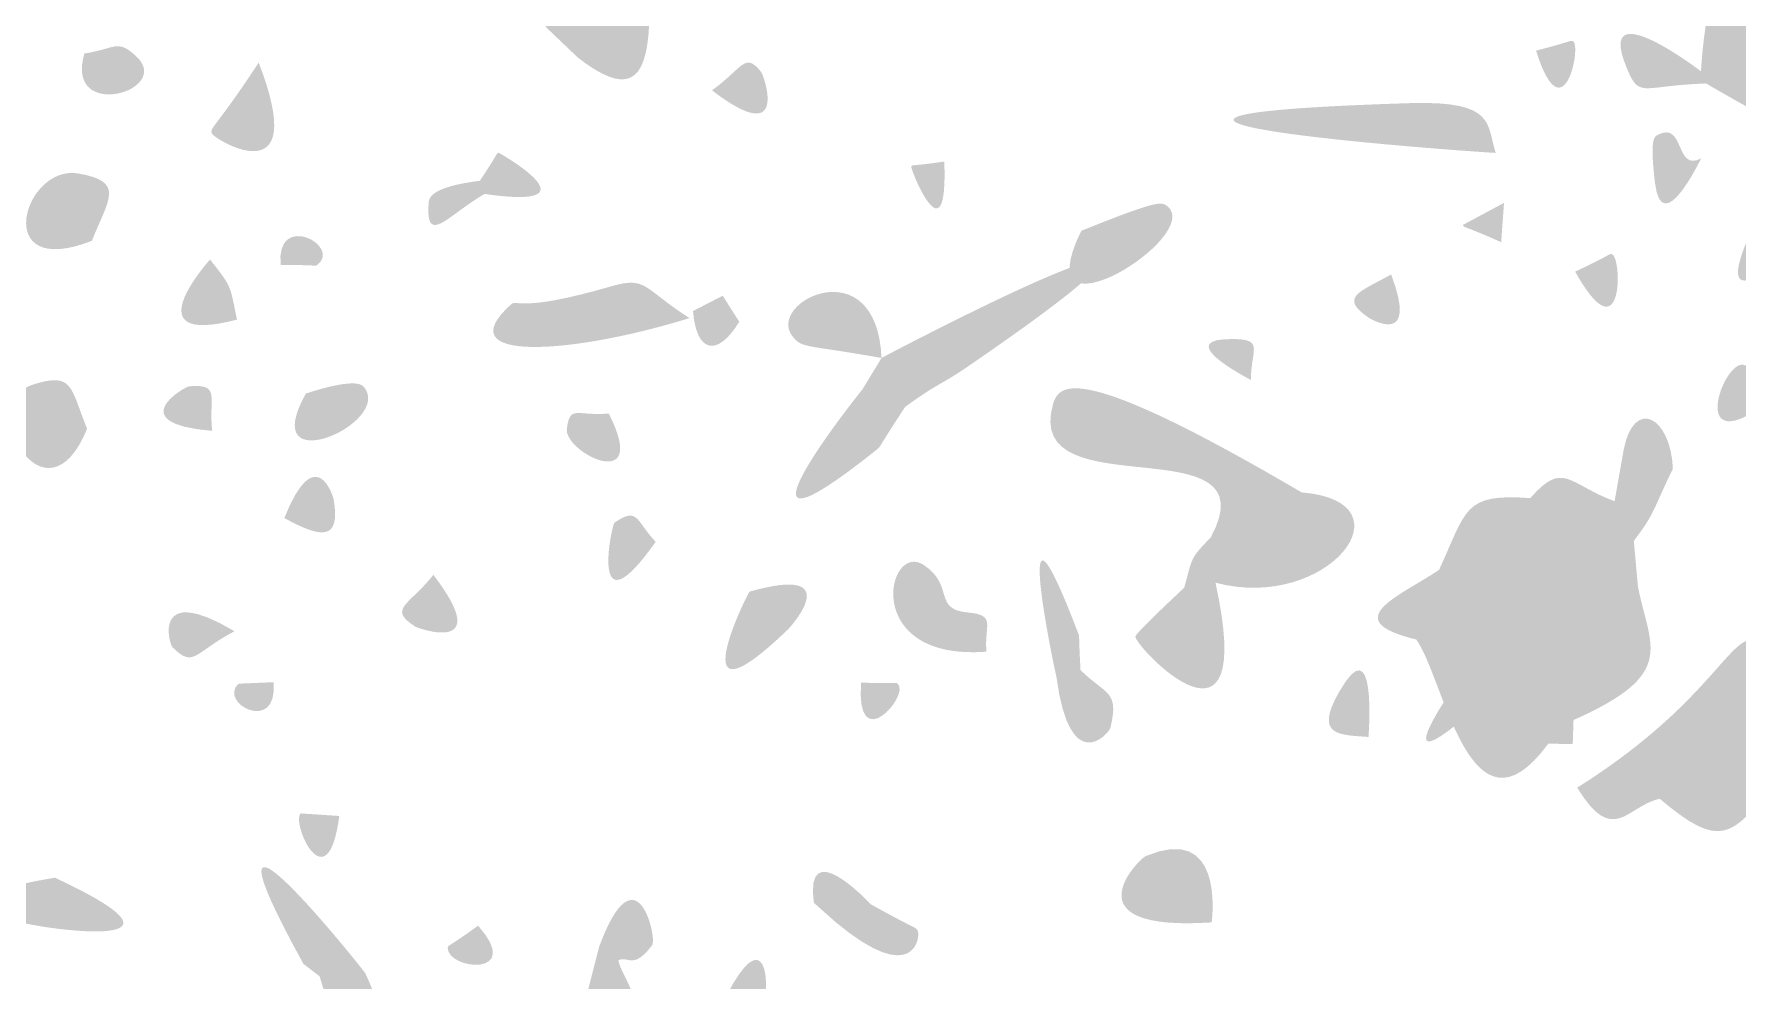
# Model space of a CAD drawing. Header units: millimetres. Extents: x 1296 to 1509, y 27 to 134.
# Drawn here: x 1335.34 to 1347.91, y 61.62 to 68.6 of the extents above; entities that cross this region are included whole.
import ezdxf

# ---------------------------------------------------------------- set-up
doc = ezdxf.new("R2010")
doc.units = ezdxf.units.MM

msp = doc.modelspace()

# ---------------------------------------------------------------- hatches: boundary and pattern name
at = {"true_color": 0x080808, "transparency": 33554687}
h = msp.add_hatch(color=18, dxfattribs=at)
edge = h.paths.add_edge_path(flags=0)
edge.add_spline(control_points=[(1340.002, 69.573), (1340.005, 69.508), (1340.065, 69.548), (1340.067, 69.496), (1340.077, 69.212), (1340.165, 69.27), (1340.286, 68.993), (1340.286, 68.993), (1339.875, 68.668), (1339.875, 68.668), (1339.58, 68.571), (1339.568, 68.638), (1339.35, 68.429), (1339.35, 68.429), (1339.112, 68.656), (1339.112, 68.656), (1339.302, 68.907), (1339.411, 69.065), (1338.962, 69.157), (1338.962, 69.157), (1338.719, 69.354), (1338.719, 69.354), (1339.087, 69.709), (1339.147, 70.129), (1339.411, 69.675), (1339.436, 69.633), (1339.505, 69.515), (1340.002, 69.573)], knot_values=[0, 0, 0, 0, 1, 1, 1, 2, 2, 2, 3, 3, 3, 4, 4, 4, 5, 5, 5, 6, 6, 6, 7, 7, 7, 8, 8, 8, 9, 9, 9, 9], degree=3, periodic=1)
h = msp.add_hatch(color=18, dxfattribs=at)
edge = h.paths.add_edge_path(flags=0)
edge.add_spline(control_points=[(1347.636, 68.329), (1347.636, 68.329), (1347.674, 68.239), (1347.674, 68.239), (1347.227, 68.224), (1347.187, 68.137), (1347.108, 68.309), (1346.815, 68.948), (1347.602, 68.355), (1347.636, 68.329)], knot_values=[0, 0, 0, 0, 1, 1, 1, 2, 2, 2, 3, 3, 3, 3], degree=3, periodic=1)
h = msp.add_hatch(color=18, dxfattribs=at)
edge = h.paths.add_edge_path(flags=0)
edge.add_spline(control_points=[(1347.694, 68.924), (1347.694, 68.924), (1347.952, 68.915), (1347.952, 68.915), (1348.021, 68.499), (1348.017, 68.511), (1348.342, 68.243), (1349.974, 66.894), (1347.72, 68.212), (1347.674, 68.239), (1347.674, 68.239), (1347.636, 68.329), (1347.636, 68.329), (1347.658, 68.651), (1347.676, 68.62), (1347.694, 68.924)], knot_values=[0, 0, 0, 0, 1, 1, 1, 2, 2, 2, 3, 3, 3, 4, 4, 4, 5, 5, 5, 5], degree=3, periodic=1)
h = msp.add_hatch(color=18, dxfattribs=at)
edge = h.paths.add_edge_path(flags=0)
edge.add_spline(control_points=[(1339.875, 68.668), (1339.854, 68.236), (1339.708, 68.152), (1339.35, 68.429), (1339.568, 68.638), (1339.58, 68.571), (1339.875, 68.668)], knot_values=[0, 0, 0, 0, 1, 1, 1, 2, 2, 2, 2], degree=3, periodic=1)
h = msp.add_hatch(color=18, dxfattribs=at)
edge = h.paths.add_edge_path(flags=0)
edge.add_spline(control_points=[(1335.708, 68.46), (1335.936, 68.494), (1335.949, 68.57), (1336.089, 68.441), (1336.37, 68.184), (1335.558, 67.952), (1335.708, 68.46)], knot_values=[0, 0, 0, 0, 1, 1, 1, 2, 2, 2, 2], degree=3, periodic=1)
h = msp.add_hatch(color=18, dxfattribs=at)
edge = h.paths.add_edge_path(flags=0)
edge.add_spline(control_points=[(1346.419, 68.481), (1346.691, 68.551), (1346.669, 68.558), (1346.691, 68.551), (1346.759, 68.529), (1346.622, 67.839), (1346.419, 68.481)], knot_values=[0, 0, 0, 0, 1, 1, 1, 2, 2, 2, 2], degree=3, periodic=1)
h = msp.add_hatch(color=18, dxfattribs=at)
edge = h.paths.add_edge_path(flags=0)
edge.add_spline(control_points=[(1340.339, 68.188), (1340.568, 68.355), (1340.582, 68.475), (1340.702, 68.323), (1340.722, 68.299), (1340.916, 67.746), (1340.339, 68.188)], knot_values=[0, 0, 0, 0, 1, 1, 1, 2, 2, 2, 2], degree=3, periodic=1)
h = msp.add_hatch(color=18, dxfattribs=at)
edge = h.paths.add_edge_path(flags=0)
edge.add_spline(control_points=[(1336.994, 68.393), (1337.379, 67.398), (1336.673, 67.823), (1336.65, 67.868), (1336.628, 67.913), (1336.675, 67.906), (1336.994, 68.393)], knot_values=[0, 0, 0, 0, 1, 1, 1, 2, 2, 2, 2], degree=3, periodic=1)
h = msp.add_hatch(color=18, dxfattribs=at)
edge = h.paths.add_edge_path(flags=0)
edge.add_spline(control_points=[(1346.122, 67.727), (1346.064, 67.726), (1342.247, 67.993), (1345.496, 68.094), (1346.131, 68.113), (1346.052, 67.929), (1346.122, 67.727)], knot_values=[0, 0, 0, 0, 1, 1, 1, 2, 2, 2, 2], degree=3, periodic=1)
h = msp.add_hatch(color=18, dxfattribs=at)
edge = h.paths.add_edge_path(flags=0)
edge.add_spline(control_points=[(1347.637, 67.686), (1347.623, 67.658), (1347.348, 67.089), (1347.297, 67.505), (1347.258, 67.828), (1347.291, 67.846), (1347.316, 67.859), (1347.519, 67.967), (1347.443, 67.583), (1347.637, 67.686)], knot_values=[0, 0, 0, 0, 1, 1, 1, 2, 2, 2, 3, 3, 3, 3], degree=3, periodic=1)
h = msp.add_hatch(color=18, dxfattribs=at)
edge = h.paths.add_edge_path(flags=0)
edge.add_spline(control_points=[(1341.59, 66.214), (1341.636, 66.24), (1344.68, 67.838), (1342.249, 66.166), (1342.011, 66.002), (1342.023, 66.041), (1341.764, 65.853), (1341.74, 65.867), (1341.739, 65.841), (1341.449, 65.982), (1341.449, 65.982), (1341.59, 66.214), (1341.59, 66.214)], knot_values=[0, 0, 0, 0, 1, 1, 1, 2, 2, 2, 3, 3, 3, 4, 4, 4, 4], degree=3, periodic=1)
h = msp.add_hatch(color=18, dxfattribs=at)
edge = h.paths.add_edge_path(flags=0)
edge.add_spline(control_points=[(1335.763, 67.078), (1335.011, 66.783), (1335.26, 67.644), (1335.662, 67.575), (1336.011, 67.515), (1335.887, 67.389), (1335.763, 67.078)], knot_values=[0, 0, 0, 0, 1, 1, 1, 2, 2, 2, 2], degree=3, periodic=1)
h = msp.add_hatch(color=18, dxfattribs=at)
edge = h.paths.add_edge_path(flags=0)
edge.add_spline(control_points=[(1338.626, 67.521), (1338.765, 67.728), (1338.746, 67.724), (1338.765, 67.728), (1338.767, 67.728), (1339.525, 67.299), (1338.66, 67.424), (1338.66, 67.424), (1338.626, 67.521), (1338.626, 67.521)], knot_values=[0, 0, 0, 0, 1, 1, 1, 2, 2, 2, 3, 3, 3, 3], degree=3, periodic=1)
h = msp.add_hatch(color=18, dxfattribs=at)
edge = h.paths.add_edge_path(flags=0)
edge.add_spline(control_points=[(1342.053, 67.663), (1342.081, 66.914), (1341.799, 67.614), (1341.809, 67.627), (1341.822, 67.642), (1341.809, 67.627), (1342.053, 67.663)], knot_values=[0, 0, 0, 0, 1, 1, 1, 2, 2, 2, 2], degree=3, periodic=1)
h = msp.add_hatch(color=18, dxfattribs=at)
edge = h.paths.add_edge_path(flags=0)
edge.add_spline(control_points=[(1338.626, 67.521), (1338.626, 67.521), (1338.66, 67.424), (1338.66, 67.424), (1338.388, 67.265), (1338.224, 67.035), (1338.248, 67.357), (1338.251, 67.391), (1338.257, 67.475), (1338.626, 67.521)], knot_values=[0, 0, 0, 0, 1, 1, 1, 2, 2, 2, 3, 3, 3, 3], degree=3, periodic=1)
h = msp.add_hatch(color=18, dxfattribs=at)
edge = h.paths.add_edge_path(flags=0)
edge.add_spline(control_points=[(1337.156, 66.9), (1337.117, 67.298), (1337.608, 67.043), (1337.428, 66.901), (1337.411, 66.888), (1337.428, 66.901), (1337.156, 66.9)], knot_values=[0, 0, 0, 0, 1, 1, 1, 2, 2, 2, 2], degree=3, periodic=1)
h = msp.add_hatch(color=18, dxfattribs=at)
edge = h.paths.add_edge_path(flags=0)
edge.add_spline(control_points=[(1343.064, 67.152), (1343.636, 67.383), (1343.657, 67.366), (1343.698, 67.334), (1343.977, 67.117), (1342.632, 66.278), (1343.064, 67.152)], knot_values=[0, 0, 0, 0, 1, 1, 1, 2, 2, 2, 2], degree=3, periodic=1)
h = msp.add_hatch(color=18, dxfattribs=at)
edge = h.paths.add_edge_path(flags=0)
edge.add_spline(control_points=[(1346.183, 67.358), (1346.183, 67.358), (1346.162, 67.068), (1346.162, 67.068), (1345.879, 67.195), (1345.889, 67.172), (1345.879, 67.195), (1345.879, 67.195), (1346.183, 67.358), (1346.183, 67.358)], knot_values=[0, 0, 0, 0, 1, 1, 1, 2, 2, 2, 3, 3, 3, 3], degree=3, periodic=1)
h = msp.add_hatch(color=18, dxfattribs=at)
edge = h.paths.add_edge_path(flags=0)
edge.add_spline(control_points=[(1348.004, 67.143), (1348.249, 67.007), (1348.246, 67.03), (1348.249, 67.007), (1348.256, 66.962), (1347.691, 66.455), (1348.004, 67.143)], knot_values=[0, 0, 0, 0, 1, 1, 1, 2, 2, 2, 2], degree=3, periodic=1)
h = msp.add_hatch(color=18, dxfattribs=at)
edge = h.paths.add_edge_path(flags=0)
edge.add_spline(control_points=[(1341.59, 66.214), (1341.024, 66.315), (1341.007, 66.282), (1340.934, 66.372), (1340.729, 66.625), (1341.553, 67.035), (1341.59, 66.214)], knot_values=[0, 0, 0, 0, 1, 1, 1, 2, 2, 2, 2], degree=3, periodic=1)
h = msp.add_hatch(color=18, dxfattribs=at)
edge = h.paths.add_edge_path(flags=0)
edge.add_spline(control_points=[(1336.635, 66.94), (1336.802, 66.73), (1336.781, 66.748), (1336.834, 66.497), (1336.063, 66.295), (1336.61, 66.911), (1336.635, 66.94)], knot_values=[0, 0, 0, 0, 1, 1, 1, 2, 2, 2, 2], degree=3, periodic=1)
h = msp.add_hatch(color=18, dxfattribs=at)
edge = h.paths.add_edge_path(flags=0)
edge.add_spline(control_points=[(1346.708, 66.851), (1346.982, 66.978), (1346.961, 66.989), (1346.982, 66.978), (1347.057, 66.936), (1347.059, 66.221), (1346.708, 66.851)], knot_values=[0, 0, 0, 0, 1, 1, 1, 2, 2, 2, 2], degree=3, periodic=1)
h = msp.add_hatch(color=18, dxfattribs=at)
edge = h.paths.add_edge_path(flags=0)
edge.add_spline(control_points=[(1340.173, 66.508), (1339.299, 66.237), (1338.377, 66.178), (1338.856, 66.609), (1338.901, 66.649), (1338.914, 66.545), (1339.59, 66.741), (1339.861, 66.82), (1339.826, 66.729), (1340.173, 66.508)], knot_values=[0, 0, 0, 0, 1, 1, 1, 2, 2, 2, 3, 3, 3, 3], degree=3, periodic=1)
h = msp.add_hatch(color=18, dxfattribs=at)
edge = h.paths.add_edge_path(flags=0)
edge.add_spline(control_points=[(1345.35, 66.83), (1345.553, 66.297), (1345.21, 66.495), (1345.186, 66.51), (1344.958, 66.665), (1345.124, 66.702), (1345.35, 66.83)], knot_values=[0, 0, 0, 0, 1, 1, 1, 2, 2, 2, 2], degree=3, periodic=1)
h = msp.add_hatch(color=18, dxfattribs=at)
edge = h.paths.add_edge_path(flags=0)
edge.add_spline(control_points=[(1340.418, 66.673), (1340.418, 66.673), (1340.54, 66.481), (1340.54, 66.481), (1340.38, 66.218), (1340.223, 66.25), (1340.199, 66.56), (1340.199, 66.56), (1340.418, 66.673), (1340.418, 66.673)], knot_values=[0, 0, 0, 0, 1, 1, 1, 2, 2, 2, 3, 3, 3, 3], degree=3, periodic=1)
h = msp.add_hatch(color=18, dxfattribs=at)
edge = h.paths.add_edge_path(flags=0)
edge.add_spline(control_points=[(1344.315, 66.052), (1344.293, 66.064), (1343.702, 66.369), (1344.207, 66.353), (1344.409, 66.346), (1344.316, 66.269), (1344.315, 66.052)], knot_values=[0, 0, 0, 0, 1, 1, 1, 2, 2, 2, 2], degree=3, periodic=1)
h = msp.add_hatch(color=18, dxfattribs=at)
edge = h.paths.add_edge_path(flags=0)
edge.add_spline(control_points=[(1344.69, 65.222), (1344.422, 64.914), (1344.396, 64.976), (1344.019, 64.89), (1344.482, 65.744), (1342.628, 65.082), (1342.855, 65.872), (1342.899, 66.023), (1343.029, 66.198), (1344.69, 65.222)], knot_values=[0, 0, 0, 0, 1, 1, 1, 2, 2, 2, 3, 3, 3, 3], degree=3, periodic=1)
h = msp.add_hatch(color=18, dxfattribs=at)
edge = h.paths.add_edge_path(flags=0)
edge.add_spline(control_points=[(1348.087, 65.856), (1347.529, 65.467), (1347.819, 66.249), (1347.967, 66.157), (1347.967, 66.157), (1348.087, 65.856), (1348.087, 65.856)], knot_values=[0, 0, 0, 0, 1, 1, 1, 2, 2, 2, 2], degree=3, periodic=1)
h = msp.add_hatch(color=18, dxfattribs=at)
edge = h.paths.add_edge_path(flags=0)
edge.add_spline(control_points=[(1335.728, 65.692), (1335.42, 64.936), (1334.901, 65.882), (1335.326, 66.017), (1335.629, 66.113), (1335.602, 65.998), (1335.728, 65.692)], knot_values=[0, 0, 0, 0, 1, 1, 1, 2, 2, 2, 2], degree=3, periodic=1)
h = msp.add_hatch(color=18, dxfattribs=at)
edge = h.paths.add_edge_path(flags=0)
edge.add_spline(control_points=[(1336.651, 65.676), (1335.978, 65.732), (1336.451, 66.002), (1336.48, 66.005), (1336.72, 66.024), (1336.622, 65.923), (1336.651, 65.676)], knot_values=[0, 0, 0, 0, 1, 1, 1, 2, 2, 2, 2], degree=3, periodic=1)
h = msp.add_hatch(color=18, dxfattribs=at)
edge = h.paths.add_edge_path(flags=0)
edge.add_spline(control_points=[(1337.342, 65.951), (1337.375, 65.962), (1337.708, 66.075), (1337.769, 66.002), (1337.995, 65.735), (1336.971, 65.289), (1337.342, 65.951)], knot_values=[0, 0, 0, 0, 1, 1, 1, 2, 2, 2, 2], degree=3, periodic=1)
h = msp.add_hatch(color=18, dxfattribs=at)
edge = h.paths.add_edge_path(flags=0)
edge.add_spline(control_points=[(1341.449, 65.982), (1341.739, 65.841), (1341.74, 65.867), (1341.764, 65.853), (1341.56, 65.542), (1341.583, 65.561), (1341.56, 65.542), (1340.287, 64.524), (1341.425, 65.955), (1341.449, 65.982)], knot_values=[0, 0, 0, 0, 1, 1, 1, 2, 2, 2, 3, 3, 3, 3], degree=3, periodic=1)
h = msp.add_hatch(color=18, dxfattribs=at)
edge = h.paths.add_edge_path(flags=0)
edge.add_spline(control_points=[(1347.066, 65.537), (1347.143, 65.93), (1347.415, 65.776), (1347.429, 65.397), (1347.221, 65.387), (1347.245, 65.397), (1347.066, 65.537)], knot_values=[0, 0, 0, 0, 1, 1, 1, 2, 2, 2, 2], degree=3, periodic=1)
h = msp.add_hatch(color=18, dxfattribs=at)
edge = h.paths.add_edge_path(flags=0)
edge.add_spline(control_points=[(1339.577, 65.804), (1339.886, 65.198), (1339.244, 65.517), (1339.268, 65.692), (1339.292, 65.871), (1339.337, 65.784), (1339.577, 65.804)], knot_values=[0, 0, 0, 0, 1, 1, 1, 2, 2, 2, 2], degree=3, periodic=1)
h = msp.add_hatch(color=18, dxfattribs=at)
edge = h.paths.add_edge_path(flags=0)
edge.add_spline(control_points=[(1337.183, 65.033), (1337.413, 65.608), (1337.543, 65.198), (1337.548, 65.167), (1337.598, 64.864), (1337.457, 64.883), (1337.183, 65.033)], knot_values=[0, 0, 0, 0, 1, 1, 1, 2, 2, 2, 2], degree=3, periodic=1)
h = msp.add_hatch(color=18, dxfattribs=at)
edge = h.paths.add_edge_path(flags=0)
edge.add_spline(control_points=[(1342.88, 63.864), (1342.871, 63.891), (1342.52, 65.553), (1343.044, 64.175), (1343.051, 64.155), (1343.044, 64.175), (1343.058, 63.912), (1343.058, 63.912), (1342.88, 63.864), (1342.88, 63.864)], knot_values=[0, 0, 0, 0, 1, 1, 1, 2, 2, 2, 3, 3, 3, 3], degree=3, periodic=1)
h = msp.add_hatch(color=18, dxfattribs=at)
edge = h.paths.add_edge_path(flags=0)
edge.add_spline(control_points=[(1347.066, 65.537), (1347.245, 65.397), (1347.221, 65.387), (1347.429, 65.397), (1347.266, 65.059), (1347.3, 65.077), (1347.141, 64.864), (1347.064, 65.079), (1347.091, 65.08), (1346.999, 65.157), (1346.999, 65.157), (1347.066, 65.537), (1347.066, 65.537)], knot_values=[0, 0, 0, 0, 1, 1, 1, 2, 2, 2, 3, 3, 3, 4, 4, 4, 4], degree=3, periodic=1)
h = msp.add_hatch(color=18, dxfattribs=at)
edge = h.paths.add_edge_path(flags=0)
edge.add_spline(control_points=[(1346.377, 65.18), (1346.622, 65.461), (1346.655, 65.284), (1346.999, 65.157), (1347.091, 65.08), (1347.064, 65.079), (1347.141, 64.864), (1347.141, 64.864), (1347.171, 64.529), (1347.171, 64.529), (1347.171, 64.529), (1346.881, 64.45), (1346.881, 64.45), (1346.82, 64.934), (1346.695, 64.836), (1346.42, 65.068), (1346.42, 65.068), (1346.377, 65.18), (1346.377, 65.18)], knot_values=[0, 0, 0, 0, 1, 1, 1, 2, 2, 2, 3, 3, 3, 4, 4, 4, 5, 5, 5, 6, 6, 6, 6], degree=3, periodic=1)
h = msp.add_hatch(color=18, dxfattribs=at)
edge = h.paths.add_edge_path(flags=0)
edge.add_spline(control_points=[(1344.69, 65.222), (1345.522, 65.156), (1344.879, 64.336), (1344.054, 64.556), (1344.054, 64.556), (1343.823, 64.519), (1343.823, 64.519), (1343.885, 64.733), (1343.857, 64.726), (1344.019, 64.89), (1344.396, 64.976), (1344.422, 64.914), (1344.69, 65.222)], knot_values=[0, 0, 0, 0, 1, 1, 1, 2, 2, 2, 3, 3, 3, 4, 4, 4, 4], degree=3, periodic=1)
h = msp.add_hatch(color=18, dxfattribs=at)
edge = h.paths.add_edge_path(flags=0)
edge.add_spline(control_points=[(1346.377, 65.18), (1346.377, 65.18), (1346.42, 65.068), (1346.42, 65.068), (1346.695, 64.836), (1346.82, 64.934), (1346.881, 64.45), (1346.87, 64.441), (1346.88, 64.45), (1346.676, 64.191), (1346.676, 64.191), (1346.536, 63.875), (1346.536, 63.875), (1346.536, 63.875), (1346.696, 63.543), (1346.696, 63.543), (1346.696, 63.543), (1346.69, 63.365), (1346.69, 63.365), (1346.69, 63.365), (1346.51, 63.369), (1346.51, 63.369), (1345.933, 62.582), (1345.739, 63.862), (1345.535, 64.137), (1345.821, 64.381), (1346.025, 64.446), (1345.704, 64.651), (1345.909, 65.095), (1345.882, 65.217), (1346.377, 65.18)], knot_values=[0, 0, 0, 0, 1, 1, 1, 2, 2, 2, 3, 3, 3, 4, 4, 4, 5, 5, 5, 6, 6, 6, 7, 7, 7, 8, 8, 8, 9, 9, 9, 10, 10, 10, 10], degree=3, periodic=1)
h = msp.add_hatch(color=18, dxfattribs=at)
edge = h.paths.add_edge_path(flags=0)
edge.add_spline(control_points=[(1339.923, 64.857), (1339.429, 64.158), (1339.597, 64.983), (1339.62, 64.999), (1339.794, 65.119), (1339.775, 65.016), (1339.923, 64.857)], knot_values=[0, 0, 0, 0, 1, 1, 1, 2, 2, 2, 2], degree=3, periodic=1)
h = msp.add_hatch(color=18, dxfattribs=at)
edge = h.paths.add_edge_path(flags=0)
edge.add_spline(control_points=[(1342.364, 64.047), (1341.435, 63.975), (1341.629, 64.865), (1341.901, 64.687), (1342.13, 64.536), (1341.967, 64.358), (1342.228, 64.336), (1342.44, 64.317), (1342.346, 64.244), (1342.364, 64.047)], knot_values=[0, 0, 0, 0, 1, 1, 1, 2, 2, 2, 3, 3, 3, 3], degree=3, periodic=1)
h = msp.add_hatch(color=18, dxfattribs=at)
edge = h.paths.add_edge_path(flags=0)
edge.add_spline(control_points=[(1340.616, 64.49), (1341.335, 64.695), (1340.923, 64.234), (1340.9, 64.212), (1340.083, 63.424), (1340.594, 64.466), (1340.616, 64.49)], knot_values=[0, 0, 0, 0, 1, 1, 1, 2, 2, 2, 2], degree=3, periodic=1)
h = msp.add_hatch(color=18, dxfattribs=at)
edge = h.paths.add_edge_path(flags=0)
edge.add_spline(control_points=[(1345.704, 64.651), (1346.025, 64.446), (1345.821, 64.381), (1345.535, 64.137), (1344.943, 64.281), (1345.419, 64.458), (1345.704, 64.651)], knot_values=[0, 0, 0, 0, 1, 1, 1, 2, 2, 2, 2], degree=3, periodic=1)
h = msp.add_hatch(color=18, dxfattribs=at)
edge = h.paths.add_edge_path(flags=0)
edge.add_spline(control_points=[(1336.815, 64.198), (1336.516, 64.04), (1336.517, 63.922), (1336.358, 64.08), (1336.331, 64.107), (1336.209, 64.56), (1336.815, 64.198)], knot_values=[0, 0, 0, 0, 1, 1, 1, 2, 2, 2, 2], degree=3, periodic=1)
h = msp.add_hatch(color=18, dxfattribs=at)
edge = h.paths.add_edge_path(flags=0)
edge.add_spline(control_points=[(1338.283, 64.614), (1338.738, 64.02), (1338.175, 64.216), (1338.148, 64.233), (1337.944, 64.366), (1338.102, 64.385), (1338.283, 64.614)], knot_values=[0, 0, 0, 0, 1, 1, 1, 2, 2, 2, 2], degree=3, periodic=1)
h = msp.add_hatch(color=18, dxfattribs=at)
edge = h.paths.add_edge_path(flags=0)
edge.add_spline(control_points=[(1343.823, 64.519), (1343.823, 64.519), (1344.054, 64.556), (1344.054, 64.556), (1344.367, 63.129), (1343.461, 64.082), (1343.463, 64.159), (1343.463, 64.183), (1343.793, 64.491), (1343.823, 64.519)], knot_values=[0, 0, 0, 0, 1, 1, 1, 2, 2, 2, 3, 3, 3, 3], degree=3, periodic=1)
h = msp.add_hatch(color=18, dxfattribs=at)
edge = h.paths.add_edge_path(flags=0)
edge.add_spline(control_points=[(1346.881, 64.45), (1346.881, 64.45), (1347.171, 64.529), (1347.171, 64.529), (1347.259, 64.078), (1347.468, 63.885), (1346.696, 63.543), (1346.696, 63.543), (1346.536, 63.875), (1346.536, 63.875), (1346.536, 63.875), (1346.676, 64.191), (1346.676, 64.191), (1346.88, 64.45), (1346.87, 64.441), (1346.881, 64.45)], knot_values=[0, 0, 0, 0, 1, 1, 1, 2, 2, 2, 3, 3, 3, 4, 4, 4, 5, 5, 5, 5], degree=3, periodic=1)
h = msp.add_hatch(color=18, dxfattribs=at)
edge = h.paths.add_edge_path(flags=0)
edge.add_spline(control_points=[(1346.16, 64.271), (1346.196, 63.831), (1346.222, 63.855), (1346.196, 63.831), (1344.905, 62.623), (1346.138, 64.245), (1346.16, 64.271)], knot_values=[0, 0, 0, 0, 1, 1, 1, 2, 2, 2, 2], degree=3, periodic=1)
h = msp.add_hatch(color=18, dxfattribs=at)
edge = h.paths.add_edge_path(flags=0)
edge.add_spline(control_points=[(1345.183, 63.418), (1344.962, 63.434), (1344.783, 63.427), (1344.965, 63.748), (1345.245, 64.242), (1345.185, 63.45), (1345.183, 63.418)], knot_values=[0, 0, 0, 0, 1, 1, 1, 2, 2, 2, 2], degree=3, periodic=1)
h = msp.add_hatch(color=18, dxfattribs=at)
edge = h.paths.add_edge_path(flags=0)
edge.add_spline(control_points=[(1347.986, 64.132), (1347.986, 64.132), (1348.056, 63.71), (1348.056, 63.71), (1347.706, 63.353), (1347.39, 63.022), (1347.332, 62.962), (1347.089, 62.91), (1346.991, 62.606), (1346.723, 63.044), (1347.619, 63.608), (1347.816, 64.086), (1347.986, 64.132)], knot_values=[0, 0, 0, 0, 1, 1, 1, 2, 2, 2, 3, 3, 3, 4, 4, 4, 4], degree=3, periodic=1)
h = msp.add_hatch(color=18, dxfattribs=at)
edge = h.paths.add_edge_path(flags=0)
edge.add_spline(control_points=[(1342.88, 63.864), (1342.88, 63.864), (1343.058, 63.912), (1343.058, 63.912), (1343.25, 63.722), (1343.344, 63.765), (1343.279, 63.486), (1343.269, 63.443), (1342.978, 63.113), (1342.88, 63.864)], knot_values=[0, 0, 0, 0, 1, 1, 1, 2, 2, 2, 3, 3, 3, 3], degree=3, periodic=1)
h = msp.add_hatch(color=18, dxfattribs=at)
edge = h.paths.add_edge_path(flags=0)
edge.add_spline(control_points=[(1337.104, 63.822), (1337.138, 63.43), (1336.688, 63.672), (1336.846, 63.811), (1336.846, 63.811), (1337.104, 63.822), (1337.104, 63.822)], knot_values=[0, 0, 0, 0, 1, 1, 1, 2, 2, 2, 2], degree=3, periodic=1)
h = msp.add_hatch(color=18, dxfattribs=at)
edge = h.paths.add_edge_path(flags=0)
edge.add_spline(control_points=[(1341.439, 63.819), (1341.711, 63.809), (1341.696, 63.825), (1341.711, 63.809), (1341.799, 63.722), (1341.397, 63.264), (1341.439, 63.819)], knot_values=[0, 0, 0, 0, 1, 1, 1, 2, 2, 2, 2], degree=3, periodic=1)
h = msp.add_hatch(color=18, dxfattribs=at)
edge = h.paths.add_edge_path(flags=0)
edge.add_spline(control_points=[(1348.056, 63.71), (1348.056, 63.71), (1348.158, 63.513), (1348.158, 63.513), (1348.118, 63.379), (1348.138, 63.394), (1348.163, 63.055), (1347.865, 62.684), (1347.778, 62.584), (1347.332, 62.962), (1347.39, 63.022), (1347.706, 63.353), (1348.056, 63.71)], knot_values=[0, 0, 0, 0, 1, 1, 1, 2, 2, 2, 3, 3, 3, 4, 4, 4, 4], degree=3, periodic=1)
h = msp.add_hatch(color=18, dxfattribs=at)
edge = h.paths.add_edge_path(flags=0)
edge.add_spline(control_points=[(1337.324, 61.744), (1336.425, 63.376), (1337.763, 61.706), (1337.781, 61.674), (1337.781, 61.674), (1337.444, 61.652), (1337.444, 61.652), (1337.444, 61.652), (1337.324, 61.744), (1337.324, 61.744)], knot_values=[0, 0, 0, 0, 1, 1, 1, 2, 2, 2, 3, 3, 3, 3], degree=3, periodic=1)
h = msp.add_hatch(color=18, dxfattribs=at)
edge = h.paths.add_edge_path(flags=0)
edge.add_spline(control_points=[(1337.589, 62.835), (1337.502, 62.183), (1337.233, 62.78), (1337.303, 62.854), (1337.303, 62.854), (1337.589, 62.835), (1337.589, 62.835)], knot_values=[0, 0, 0, 0, 1, 1, 1, 2, 2, 2, 2], degree=3, periodic=1)
h = msp.add_hatch(color=18, dxfattribs=at)
edge = h.paths.add_edge_path(flags=0)
edge.add_spline(control_points=[(1344.026, 62.05), (1342.951, 61.979), (1343.489, 62.517), (1343.539, 62.539), (1344.112, 62.783), (1344.032, 62.105), (1344.026, 62.05)], knot_values=[0, 0, 0, 0, 1, 1, 1, 2, 2, 2, 2], degree=3, periodic=1)
h = msp.add_hatch(color=18, dxfattribs=at)
edge = h.paths.add_edge_path(flags=0)
edge.add_spline(control_points=[(1339.506, 61.87), (1339.781, 62.614), (1339.936, 61.934), (1339.897, 61.882), (1339.761, 61.699), (1339.723, 61.804), (1339.648, 61.771), (1339.648, 61.771), (1339.506, 61.87), (1339.506, 61.87)], knot_values=[0, 0, 0, 0, 1, 1, 1, 2, 2, 2, 3, 3, 3, 3], degree=3, periodic=1)
h = msp.add_hatch(color=18, dxfattribs=at)
edge = h.paths.add_edge_path(flags=0)
edge.add_spline(control_points=[(1341.51, 62.184), (1341.51, 62.184), (1341.251, 62.052), (1341.251, 62.052), (1341.251, 62.052), (1341.09, 62.195), (1341.09, 62.195), (1341.022, 62.702), (1341.487, 62.209), (1341.51, 62.184)], knot_values=[0, 0, 0, 0, 1, 1, 1, 2, 2, 2, 3, 3, 3, 3], degree=3, periodic=1)
h = msp.add_hatch(color=18, dxfattribs=at)
edge = h.paths.add_edge_path(flags=0)
edge.add_spline(control_points=[(1339.744, 60.74), (1340.168, 61.066), (1340.194, 61.015), (1340.447, 61.511), (1340.979, 62.553), (1340.803, 60.149), (1339.751, 60.314), (1339.729, 60.318), (1339.751, 60.314), (1339.559, 60.518), (1339.559, 60.518), (1339.744, 60.74), (1339.744, 60.74)], knot_values=[0, 0, 0, 0, 1, 1, 1, 2, 2, 2, 3, 3, 3, 4, 4, 4, 4], degree=3, periodic=1)
h = msp.add_hatch(color=18, dxfattribs=at)
edge = h.paths.add_edge_path(flags=0)
edge.add_spline(control_points=[(1335.49, 62.38), (1336.763, 61.787), (1335.237, 62.023), (1335.198, 62.065), (1334.976, 62.304), (1335.172, 62.322), (1335.49, 62.38)], knot_values=[0, 0, 0, 0, 1, 1, 1, 2, 2, 2, 2], degree=3, periodic=1)
h = msp.add_hatch(color=18, dxfattribs=at)
edge = h.paths.add_edge_path(flags=0)
edge.add_spline(control_points=[(1341.51, 62.184), (1341.855, 61.992), (1341.838, 62.018), (1341.855, 61.992), (1341.882, 61.951), (1341.836, 61.563), (1341.251, 62.052), (1341.251, 62.052), (1341.51, 62.184), (1341.51, 62.184)], knot_values=[0, 0, 0, 0, 1, 1, 1, 2, 2, 2, 3, 3, 3, 3], degree=3, periodic=1)
h = msp.add_hatch(color=18, dxfattribs=at)
edge = h.paths.add_edge_path(flags=0)
edge.add_spline(control_points=[(1338.613, 62.026), (1338.954, 61.644), (1338.388, 61.698), (1338.389, 61.862), (1338.389, 61.884), (1338.389, 61.862), (1338.613, 62.026)], knot_values=[0, 0, 0, 0, 1, 1, 1, 2, 2, 2, 2], degree=3, periodic=1)
h = msp.add_hatch(color=18, dxfattribs=at)
edge = h.paths.add_edge_path(flags=0)
edge.add_spline(control_points=[(1339.506, 61.87), (1339.506, 61.87), (1339.648, 61.771), (1339.648, 61.771), (1339.683, 61.585), (1340.006, 61.37), (1339.417, 60.957), (1339.417, 60.957), (1339.28, 60.989), (1339.28, 60.989), (1339.28, 60.989), (1339.506, 61.87), (1339.506, 61.87)], knot_values=[0, 0, 0, 0, 1, 1, 1, 2, 2, 2, 3, 3, 3, 4, 4, 4, 4], degree=3, periodic=1)
h = msp.add_hatch(color=18, dxfattribs=at)
edge = h.paths.add_edge_path(flags=0)
edge.add_spline(control_points=[(1337.444, 61.652), (1337.444, 61.652), (1337.781, 61.674), (1337.781, 61.674), (1338.092, 61.011), (1337.608, 61.282), (1337.585, 61.305), (1337.564, 61.326), (1337.527, 61.363), (1337.444, 61.652)], knot_values=[0, 0, 0, 0, 1, 1, 1, 2, 2, 2, 3, 3, 3, 3], degree=3, periodic=1)

doc.saveas('drawing.dxf')
